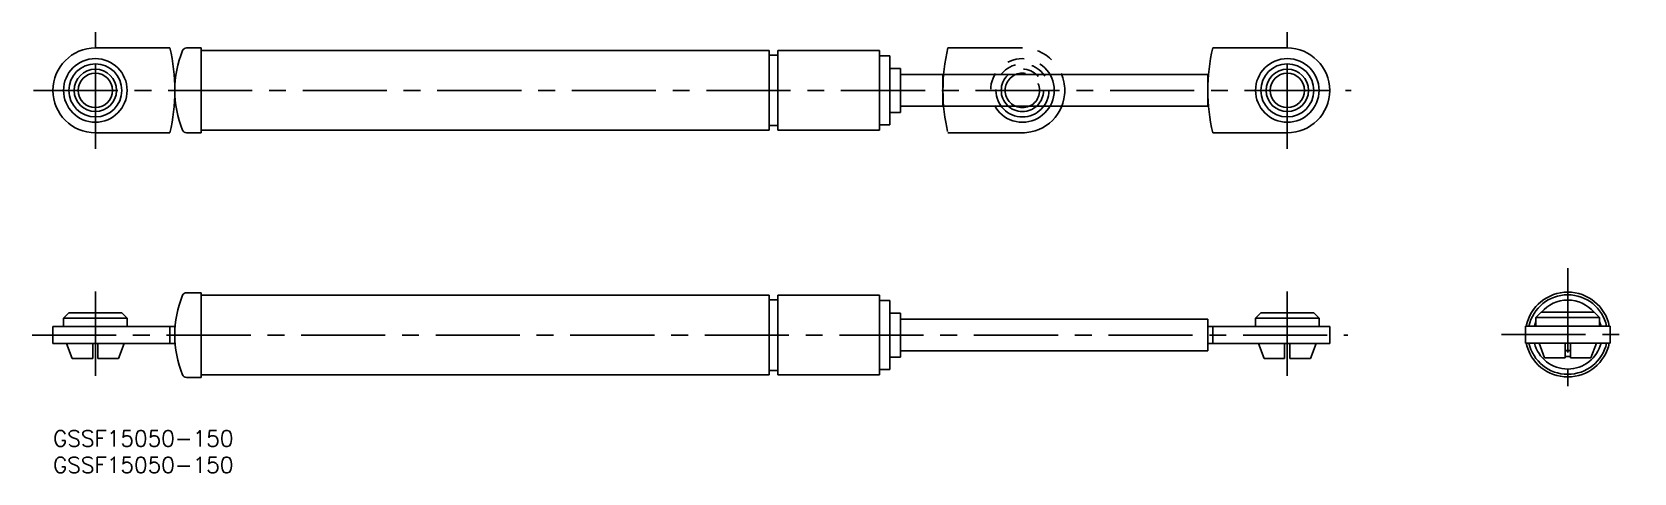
# Model space of a CAD drawing. Extents: x -4 to 298, y -8 to 75.
import ezdxf

# ---------------------------------------------------------------- set-up
doc = ezdxf.new("R2010")
doc.units = 0
doc.header["$LTSCALE"] = 0.5
doc.linetypes.add('CENTER', pattern=[50.8, 31.75, -6.35, 6.35, -6.35])
doc.linetypes.add('PHANTOM', pattern=[63.5, 31.75, -6.35, 6.35, -6.35, 6.35, -6.35])
for name, color, linetype in [('MSM_CENTER', 1, 'CENTER'), ('MSM_CONTINUOUS', 7, 'CONTINUOUS'), ('MSM_IMAGINARY', 6, 'PHANTOM'), ('MSM_PART_NUMBER', 7, 'CONTINUOUS')]:
    doc.layers.add(name, color=color, linetype=linetype)
doc.styles.get("Standard").update_dxf_attribs({"font": 'txt.shx', "height": 3, "bigfont": 'bigfont.shx'})

msp = doc.modelspace()

# ---------------------------------------------------------------- linework, layer by layer
at = {"layer": 'MSM_CENTER'}
for p, q in [((8, 53.15), (8, 75.15)), ((233, 53.15), (233, 75.15)), ((-3.65, 64.15), (245.03, 64.15)), ((285.94, 30.6), (285.94, 5.6)), ((8, 26.2), (8, 9.6)), ((233, 26.2), (233, 9.6)), ((-3.95, 18), (244.42, 18)), ((273.44, 18.1), (298.44, 18.1))]:
    msp.add_line(p, q, dxfattribs=at)
at = {"layer": 'MSM_CONTINUOUS'}
for p, q in [((22.07, 72.15), (8, 72.15)), ((28, 72.15), (25.2, 72.15)), ((28, 56.15), (28, 72.15)), ((135.2, 71.65), (28, 71.65)), ((135.2, 56.65), (135.2, 71.65)), ((136.8, 70.8), (135.2, 70.8)), ((156, 71.65), (136.8, 71.65)), ((136.8, 56.65), (136.8, 71.65)), ((156, 56.65), (156, 71.65)), ((158, 70.65), (156, 70.65)), ((158, 57.65), (158, 70.65)), ((233, 72.15), (218.93, 72.15)), ((160, 68.3), (158, 68.3)), ((160, 60), (160, 68.3)), ((218, 67.15), (160, 67.15)), ((218, 67.15), (218, 61.15)), ((160, 61.15), (218, 61.15)), ((135.2, 57.5), (136.8, 57.5)), ((156, 57.65), (158, 57.65)), ((158, 60), (160, 60)), ((8, 56.15), (22.07, 56.15)), ((25.2, 56.15), (28, 56.15)), ((28, 56.65), (135.2, 56.65)), ((136.8, 56.65), (156, 56.65)), ((218.93, 56.15), (233, 56.15)), ((28, 26), (25.2, 26)), ((28, 10), (28, 26)), ((135.2, 25.5), (28, 25.5)), ((135.2, 10.5), (135.2, 25.5)), ((136.8, 24.65), (135.2, 24.65)), ((156, 25.5), (136.8, 25.5)), ((136.8, 10.5), (136.8, 25.5)), ((156, 10.5), (156, 25.5)), ((158, 24.5), (156, 24.5)), ((158, 11.5), (158, 24.5)), ((3, 22.2), (2, 21.2)), ((2, 21.2), (2, 19.6)), ((14, 21.2), (2, 21.2)), ((3, 22.2), (13, 22.2)), ((14, 21.2), (13, 22.2)), ((14, 19.6), (14, 21.2)), ((160, 22.15), (158, 22.15)), ((160, 13.85), (160, 22.15)), ((228, 22.2), (227, 21.2)), ((227, 21.2), (227, 19.6)), ((239, 21.2), (227, 21.2)), ((228, 22.2), (238, 22.2)), ((239, 21.2), (238, 22.2)), ((239, 19.6), (239, 21.2)), ((280.94, 22.3), (279.94, 21.3)), ((279.94, 21.3), (279.94, 19.7)), ((291.94, 21.3), (279.94, 21.3)), ((280.94, 22.3), (290.94, 22.3)), ((291.94, 21.3), (290.94, 22.3)), ((291.94, 19.7), (291.94, 21.3)), ((0, 19.6), (0, 16.4)), ((0, 19.6), (23, 19.6)), ((22.07, 19.6), (22.07, 16.4)), ((23, 16.4), (23, 19.6)), ((218, 21), (160, 21)), ((218, 21), (218, 15)), ((218, 19.6), (241, 19.6)), ((218.93, 19.6), (218.93, 16.4)), ((241, 16.4), (241, 19.6)), ((277.94, 19.7), (277.94, 16.5)), ((277.94, 19.7), (293.94, 19.7)), ((279.64, 19.7), (279.93, 20.59)), ((279.93, 20.59), (279.94, 20.6)), ((291.94, 20.6), (291.94, 20.59)), ((291.94, 20.59), (292.24, 19.7)), ((293.94, 19.7), (293.94, 16.5)), ((0, 16.4), (23, 16.4)), ((2.58, 16.4), (3.63, 13.6)), ((7.5, 13.6), (7.5, 16.4)), ((8.5, 16.4), (8.5, 13.6)), ((13.42, 16.4), (12.37, 13.6)), ((218, 16.4), (241, 16.4)), ((227.58, 16.4), (228.63, 13.6)), ((232.5, 13.6), (232.5, 16.4)), ((233.5, 16.4), (233.5, 13.6)), ((238.42, 16.4), (237.37, 13.6)), ((277.94, 16.5), (293.94, 16.5)), ((280.52, 16.5), (281.57, 13.7)), ((285.44, 16.5), (285.44, 13.7)), ((286.44, 13.7), (286.44, 16.5)), ((291.35, 16.5), (290.31, 13.7)), ((3.63, 13.6), (7.5, 13.6)), ((8.5, 13.6), (12.37, 13.6)), ((158, 13.85), (160, 13.85)), ((160, 15), (218, 15)), ((228.63, 13.6), (232.5, 13.6)), ((233.5, 13.6), (237.37, 13.6)), ((281.57, 13.7), (285.44, 13.7)), ((285.68, 13.96), (285.43, 13.98)), ((286.45, 13.98), (285.68, 13.96)), ((286.44, 13.7), (290.31, 13.7)), ((25.2, 10), (28, 10)), ((28, 10.5), (135.2, 10.5)), ((135.2, 11.35), (136.8, 11.35)), ((136.8, 10.5), (156, 10.5)), ((156, 11.5), (158, 11.5))]:
    msp.add_line(p, q, dxfattribs=at)
for centre, radius in [((8, 64.15), 6), ((233, 64.15), 6), ((8, 64.15), 5), ((8, 64.15), 4), ((8, 64.15), 3.25), ((233, 64.15), 5), ((233, 64.15), 4), ((233, 64.15), 3.25)]:
    msp.add_circle(centre, radius, dxfattribs=at)
for centre, radius, start, end in [((8, 64.15), 8, 90, 270), ((-12, 64.15), 35, 346.787, 13.213), ((43, 64.15), 20, 157.9757, 202.0243), ((25.2, 71.35), 0.8, 90, 157.9757), ((253, 64.15), 35, 166.787, 193.213), ((233, 64.15), 8, 270, 90), ((25.2, 56.95), 0.8, 202.0243, 270), ((43, 18), 20, 157.9757, 202.0243), ((25.2, 25.2), 0.8, 90, 157.9757), ((285.94, 18.1), 8, 11.537, 168.463), ((285.94, 18.1), 7.5, 12.3178, 167.6822), ((285.94, 18.1), 6.5, 40.2522, 139.7478), ((285.94, 18.1), 8, 191.537, 348.463), ((285.94, 18.1), 7.5, 192.3178, 347.6822), ((285.94, 18.1), 6.5, 194.25, 345.75), ((285.94, 18.1), 3, 260.2749, 279.7717), ((285.94, 18.1), 3.05, 260.3931, 279.5667), ((25.2, 10.8), 0.8, 202.0243, 270)]:
    msp.add_arc(centre, radius, start, end, dxfattribs=at)
at = {"layer": 'MSM_IMAGINARY'}
for p, q in [((183, 72.15), (168.93, 72.15)), ((168, 67.15), (168, 61.15)), ((168.93, 56.15), (183, 56.15))]:
    msp.add_line(p, q, dxfattribs=at)
for radius in [6, 5, 4, 3.25]:
    msp.add_circle((183, 64.15), radius, dxfattribs=at)
for centre, radius, start, end in [((203, 64.15), 35, 166.787, 193.213), ((183, 64.15), 8, 270, 90)]:
    msp.add_arc(centre, radius, start, end, dxfattribs=at)

# ---------------------------------------------------------------- texts
at = {"layer": 'MSM_PART_NUMBER', "char_height": 3, "width": 121.0942, "attachment_point": 1}
for insert in [(0, 0), (0, -5)]:
    msp.add_mtext('{GSSF15050-150}', dxfattribs=dict(at, insert=insert))

doc.saveas('drawing.dxf')
